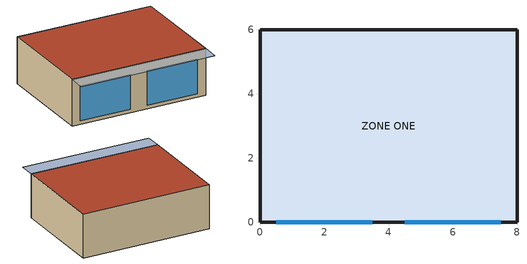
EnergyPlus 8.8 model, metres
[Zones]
ZONE ONE
 floor ground (HWFLOOR): 8,6 8,0 0,0 0,6 z0
 wall outside (HWWALL): 8,0 8,6 0,6 0,0 8,0 z0:2.7
 window (Double Pane Window): 0.5,0 3.5,0 / 4.5,0 7.5,0 z0.2:2.2
 roof outside (LTROOF): 8,0 8,6 0,6 0,0 z2.7
shading: 8,0 8,-1 0,-1 0,0 z2.7
[Building]
BESTEST Case 910 - High-Mass South Shading: North Axis {deg}=0; Terrain=Country; Solar Distribution=FullInteriorAndExterior; Minimum Number of Warmup Days=6
[Site:Location]
Denver-Stapleton_CO_USA: Latitude {deg}=39.76; Longitude {deg}=-104.86; Time Zone {hr}=-7; Elevation {m}=1611
[Material] Roughness=Rough; Thermal Absorptance=0.9; Solar Absorptance=0.6; Visible Absorptance=0.6
Name | Thickness {m} | Conductivity {W/m-K} | Density {kg/m3} | Specific Heat {J/kg-K}
CONCRETE BLOCK | 0.1 | 0.51 | 1400 | 1000
CONCRETE SLAB | 0.08 | 1.13 | 1400 | 1000
FIBERGLASS QUILT-2 | 0.1118 | 0.04 | 12 | 840
FOAM INSULATION | 0.0615 | 0.04 | 10 | 1400
PLASTERBOARD-2 | 0.01 | 0.16 | 950 | 840
ROOF DECK | 0.019 | 0.14 | 530 | 900
WOOD SIDING-1 | 0.009 | 0.14 | 530 | 900
[Material:NoMass]
R-25 INSULATION 1: Roughness=Rough; Thermal Resistance {m2-K/W}=25.175; Thermal Absorptance=0.9; Solar Absorptance=0.6; Visible Absorptance=0.6
[WindowMaterial:Gas]
Air Space Resistance: Gas Type=AIR; Thickness {m}=0.013
[WindowMaterial:Glazing]
Glass Type 1: Optical Data Type=SpectralAverage; Thickness {m}=0.003175; Solar Transmittance at Normal Incidence=0.86156; Front Side Solar Reflectance at Normal Incidence=0.07846; Back Side Solar Reflectance at Normal Incidence=0.07846; Visible Transmittance at Normal Incidence=0.91325; Front Side Visible Reflectance at Normal Incidence=0.082; Back Side Visible Reflectance at Normal Incidence=0.082; Infrared Transmittance at Normal Incidence=0; Front Side Infrared Hemispherical Emissivity=0.84; Back Side Infrared Hemispherical Emissivity=0.84; Conductivity {W/m-K}=1.06
[Construction]
Double Pane Window: Glass Type 1, Air Space Resistance, Glass Type 1
HWFLOOR: R-25 INSULATION 1, CONCRETE SLAB
HWWALL: WOOD SIDING-1, FOAM INSULATION, CONCRETE BLOCK
LTROOF: ROOF DECK, FIBERGLASS QUILT-2, PLASTERBOARD-2
[Zone]
ZONE ONE: Multiplier=1; Ceiling Height {m}=2.7; Volume {m3}=129.6
[OtherEquipment]
Other Equipment 1: Fuel Type=None; Zone or ZoneList=ZONE ONE; Schedule=Always On Ruleset Fractional; Design Level Calculation Method=EquipmentLevel; Design Level {W}=200; Fraction Latent=0; Fraction Radiant=0.6; Fraction Lost=0
[ZoneInfiltration:DesignFlowRate]
Space Infiltration Design Flow Rate 1: Zone or ZoneList=ZONE ONE; Schedule=Always On Ruleset Fractional 1; Design Flow Rate Calculation Method=AirChanges/Hour; Air Changes per Hour {1/hr}=0.5
[ZoneControl:Thermostat]
ZONE ONE Thermostat: Zone or ZoneList=ZONE ONE; Control Type Schedule=ZONE ONE Thermostat Schedule; Control Object Type 1=ThermostatSetpoint:DualSetpoint; Control Name 1=Thermostat Setpoint Dual Setpoint 1
[ThermostatSetpoint:DualSetpoint]
Thermostat Setpoint Dual Setpoint 1: Heating Setpoint Temperature Schedule=20.0 C; Cooling Setpoint Temperature Schedule=27.0 C
[Schedule:Compact]
ZONE ONE Thermostat Schedule: Through: 12/31, For: AllDays, Until: 24:00, 4
[Schedule:Constant]
Name | Hourly Value
20.0 C | 20
27.0 C | 27
[Schedule:Day:Interval]
Schedule Day 6; Schedule Day 7: No, 24:00, 1
[Schedule:Week:Daily]
Schedule:Week:Daily {706dc25f-482e-4b5d-a838-995041966b54}: Schedule Day 6, Schedule Day 6, Schedule Day 6, Schedule Day 6, Schedule Day 6, Schedule Day 6, Schedule Day 6, Schedule Day 6, Schedule Day 6, Schedule Day 6, Schedule Day 6, Schedule Day 6
Schedule:Week:Daily {da3c562e-71aa-44ae-9f35-8f2a5253c8fe}: Schedule Day 7, Schedule Day 7, Schedule Day 7, Schedule Day 7, Schedule Day 7, Schedule Day 7, Schedule Day 7, Schedule Day 7, Schedule Day 7, Schedule Day 7, Schedule Day 7, Schedule Day 7
[Schedule:Year]
Always On Ruleset Fractional: Schedule:Week:Daily {706dc25f-482e-4b5d-a838-995041966b54}, 1, 1, 12, 31
Always On Ruleset Fractional 1: Schedule:Week:Daily {da3c562e-71aa-44ae-9f35-8f2a5253c8fe}, 1, 1, 12, 31
